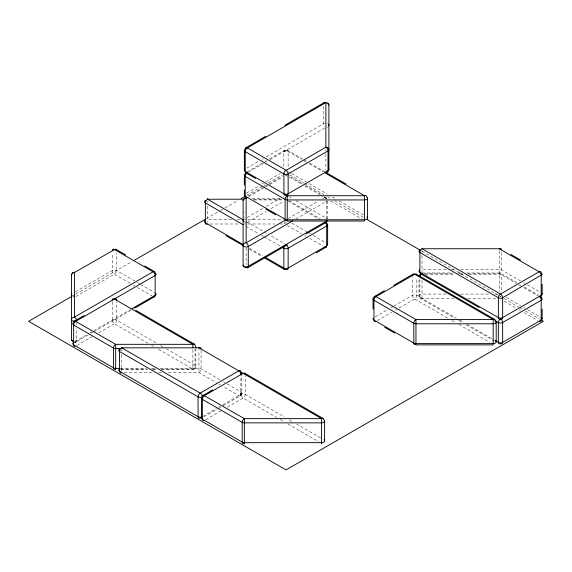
<?xml version="1.0" encoding="UTF-8"?>
<svg xmlns="http://www.w3.org/2000/svg" width="572" height="572" viewBox="0 0 572 572"><rect width="100%" height="100%" fill="white"/><g stroke="black" fill="none" stroke-linecap="round" stroke-linejoin="round"><path stroke-width="0.43" stroke-dasharray="2.86 2.15" d="M241.842 373.323L241.842 393.136L241.42 394.644L240.34 395.788L221.864 406.42M327.642 218.919L327.642 200.779M195.903 348.484L195.838 367.245L195.181 368.575L193.079 369.626M240.619 395.567L240.483 395.688A2.703 1.566 60 0 0 240.826 395.209L240.955 375.797M161.504 369.09L192.878 369.09L193.965 368.175A2.531 1.502 -60.5 0 0 194.373 367.567L195.023 365.422L195.023 349.277M88.295 334.949L74.953 342.342L76.24 341.906L76.691 341.026L76.677 328.228M91.363 333.176L92.893 332.282M93.658 331.839L130.824 310.374M246.646 168.175L258.558 161.297M262.062 159.273L263.463 158.465M266.266 156.85L323.723 123.674A3.032 1.752 0 0 1 324.639 123.309M262.155 163.149L245.86 172.522M265.05 161.476L266.531 160.618M269.498 158.909L284.484 150.257L286 149.85L287.516 150.257L302.817 159.088M248.598 172L263.342 163.485M265.758 162.09L266.96 161.397M269.977 159.652L324.467 128.2M75.504 291.749L112.255 270.535A3.032 1.752 0 0 1 116.545 270.535L134.642 280.981M246.453 193.057L259.123 185.743M262.133 183.998L263.342 183.305M265.758 181.91L280.237 173.552M72.658 295.867L74.975 294.53M75.754 294.087L132.175 261.504M206.385 218.661L220.299 210.632M221.071 210.189L224.16 208.401M224.932 207.951L238.074 200.364M246.575 195.46L265.129 184.749M268.225 182.961L282.132 174.932M248.219 195.96L263.671 187.037M264.421 186.608L268.247 184.398M269.012 183.955L282.318 176.276M75.783 296.546L114.722 274.031A3.396 1.959 -60 0 0 115.43 273.352L116.073 272.394A2.703 1.566 -60 0 0 116.416 271.514L116.545 253.196M248.598 196.768L263.299 188.281M266.066 186.686L267.66 185.764M269.712 184.577L282.611 177.134M247.104 217.446L263.299 208.094M266.416 206.299L280.116 198.384M247.383 222.243L266.066 211.454M271.049 208.573L283.512 201.38M74.853 341.663L87.523 334.348M89.947 332.947L91.742 331.91M94.151 330.523L130.63 309.459M288.174 218.504L318.304 201.108M322.508 198.677L324.61 197.469A3.032 1.752 -60 0 1 326.755 198.706L322.2 196.074M76.998 345.381L92.078 336.672M98.713 332.84L114.4 323.781A3.032 1.752 -60 0 0 116.545 320.07L116.545 301.494M295.924 218.983L326.755 201.18A3.032 1.752 0 0 0 327.127 200.915M202.61 416.509L216.223 408.651M219.233 406.914L220.442 406.213M222.858 404.819L240.955 394.373A3.032 1.752 0 0 1 245.245 394.373L284.484 417.024M375.153 316.895L387.823 309.581M390.833 307.836L393.25 306.449M393.851 306.099L412.555 295.302A3.032 1.752 0 0 1 416.845 295.302L456.356 318.111M203.975 416.745L217.439 408.98M218.175 408.551L221.142 406.842M205.698 419.684L220.778 410.975M227.413 407.142L243.1 398.091A3.032 1.752 -60 0 0 245.245 394.373L245.245 375.797M377.298 320.613L391.777 312.255M395.395 310.16L396.603 309.466M399.013 308.072L414.7 299.013A3.032 1.752 -60 0 0 416.845 295.302L416.845 277.963M454.197 298.291L420.935 298.627A2.531 1.444 -58.6 0 1 420.52 298.512L419.011 296.01L418.997 278.464M75.633 342.17L76.04 342.063A2.531 1.48 61.4 0 1 75.618 342.185L74.303 342.12L75.618 342.185M240.34 395.788L239.84 395.903A3.396 1.959 60 0 1 239.132 395.767L223.859 386.979M161.347 369.648L193.522 369.533M252.023 198.663L280.294 198.663M253.375 199.22L281.524 199.22M254.175 199.943L283.133 199.943M231.653 219.755L207.522 219.755A3.032 1.752 0 0 0 206.642 219.834M237.287 219.755L240.505 219.755M244.523 219.755L246.132 219.755M247.74 219.755L283.133 219.755M209.938 223.988L239.697 223.988M244.523 223.988L246.132 223.988M247.74 223.988L275.089 223.988M279.915 223.988L284.742 223.988M446.153 269.29L422.022 269.29A3.032 1.752 0 0 0 421.142 269.369M450.979 269.29L455.005 269.29M460.632 269.29L499.242 269.29A3.032 1.752 0 0 1 501.387 269.805L520.699 280.952M422.022 272.966L452.702 272.966M457.829 272.966L460.396 272.966M466.523 272.966L499.242 272.966L500.757 273.373L516.845 282.654M424.438 273.523L453.396 273.523M459.023 273.523L462.24 273.523M467.875 273.523L499.242 273.523L516.337 283.39M425.239 274.245L455.005 274.245M460.632 274.245L463.048 274.245M468.675 274.245L499.242 274.245A3.032 1.752 0 0 1 501.387 274.76L501.387 290.862M446.153 294.065L422.022 294.065A3.032 1.752 0 0 0 419.219 295.145A3.032 1.752 0 0 0 419.877 297.054L420.52 298.512L454.719 318.189M460.632 294.065L489.589 294.065M494.415 294.065L498.441 294.065M467.875 298.291L496.832 298.291M120.485 368.368L146.225 368.368M151.487 368.368L155.505 368.368M159.895 368.368L198.942 368.368A3.032 1.752 0 0 1 201.087 368.883L220.399 380.03M120.485 369.09L147.025 369.09M152.66 369.09L155.877 369.09M120.999 369.648L147.497 369.648M152.753 369.648L156.213 369.648M124.138 372.594L153.897 372.594M158.723 372.594L161.94 372.594M168.375 372.594L198.942 372.594L216.388 382.668M75.447 342.185L75.032 342.085M523.816 282.754L525.06 283.476M527.548 284.913L540.011 292.106M303.582 159.531L307.407 161.74M309.702 163.063L325.754 172.336M524.402 287.022L538.459 295.138M283.855 166.509L283.855 151.644A3.032 1.752 60 0 1 286 150.407L301.458 159.331M304.218 160.925L306.363 162.162M309.123 163.756L323.137 171.843M518.833 284.827L521.042 286.107M523.816 287.709L538.488 296.182M288.846 171.865L290.948 173.08M291.648 173.48L306.363 181.975M309.166 183.598L327.384 194.115M332.289 196.947L335.793 198.97M339.296 200.994L364.521 215.551M506.37 297.454L520.699 305.727M523.816 307.522L525.06 308.244M527.548 309.681L540.633 317.231M289.868 174.932L303.775 182.961M304.554 183.412L323.874 194.566M327.742 196.797L330.83 198.584M334.699 200.815L363.299 217.324M422.043 251.244L497.797 294.98M498.569 295.424L500.886 296.761M503.975 298.548L518.668 307.028M519.44 307.471L522.529 309.259M525.625 311.039L539.532 319.076M302.366 183.598L288.281 175.44M305.262 185.271L320.856 194.273M324.624 196.446L327.37 198.684M286 175.175L287.809 176.219M289.353 177.113L302.288 184.577M305.04 186.165L319.634 194.594M330.845 201.065L361.676 218.862M504.225 301.165L516.066 308.001M519.176 309.795L520.42 310.517M524.159 312.677L537.866 320.585M288.746 196.575L292.371 198.663M295.989 200.758L326.755 218.518A3.032 1.752 0 0 1 327.127 218.783M289.146 200.736L320.356 218.747M287.859 201.015L318.654 218.797M291.87 223.151L306.821 231.782M309.316 233.219L310.56 233.934M313.048 235.378L325.511 242.571M459.859 320.134L464.064 322.565M467.295 324.424L494.894 340.361M458.479 320.363L462.283 322.558M466.101 324.767L493.629 340.662M287.237 225.425L301.566 233.698M304.676 235.492L305.92 236.215M309.659 238.374L323.366 246.282M447.633 318.032L414.7 299.013A3.032 1.752 60 0 1 412.555 295.302L412.555 276.726M451.837 320.456L455.341 322.479M458.844 324.503L489.675 342.299M246.761 221.872L263.578 231.581M264.278 231.982L266.38 233.197M271.285 236.029L284.599 243.715M246.017 226.398L258.63 233.676M261.433 235.292L263.535 236.508M264.235 236.915L280.351 246.217M249.521 248.234L262.877 255.941M249.313 249.135L262.312 256.642M137.058 282.375L140.076 284.12M140.676 284.463L154.554 292.478M130.087 283.304L114.4 274.245A3.032 1.752 60 0 1 112.255 270.535L112.255 253.196M133.705 285.392L134.913 286.093M137.323 287.48L151.802 295.846M155.784 342.721L116.545 320.07A3.032 1.752 0 0 0 112.255 320.07L112.255 301.494M160.689 345.552L162.791 346.768M166.295 348.791L195.023 365.379A3.032 1.752 0 0 1 195.681 367.288A3.032 1.752 0 0 1 192.878 368.368M223.516 381.824L224.76 382.546M227.248 383.984L240.955 391.899A3.032 1.752 0 0 1 240.955 394.373A3.032 1.752 60 0 0 243.1 398.091L276.734 417.503M289.389 419.855L292.893 421.879M296.396 423.902L321.621 438.467M148.034 343.2L114.4 323.781A3.032 1.752 60 0 1 112.255 320.07M151.537 345.223L153.639 346.439M158.544 349.27L192.878 369.09M218.876 384.105L220.12 384.82M280.237 419.526L284.441 421.957M287.945 423.981L318.776 441.777M419.877 297.054L419.877 279.715M501.387 252.466L501.387 269.805A3.032 1.752 -60 0 1 499.242 273.523A3.032 1.752 -60 0 1 501.387 274.76M499.242 250.715L499.242 291.584M422.022 250.715L422.022 251.959M422.022 255.67L422.022 272.401M422.022 280.437L422.022 298.291M325.868 149.678L325.868 151.072M325.868 153.861L325.868 170.578M323.723 106.335L323.702 124.117L324.36 125.876A2.531 1.423 59.5 0 0 324.617 126.283M286 150.407A3.032 1.752 -60 0 1 288.145 151.644L288.145 166.509M284.742 221.586L284.742 223.809M246.132 248.041L246.132 264.757M243.987 211.812L243.987 213.056M243.987 216.767L243.987 218.003M207.522 201.18L207.522 202.417M207.522 206.135L207.522 222.308M201.087 350.3L201.087 368.883A3.032 1.752 -60 0 1 198.942 372.594L198.942 349.792M192.878 349.792L192.878 369.641M121.722 349.792L121.722 351.029M121.722 354.747L121.722 371.056M76.677 323.273L76.677 324.51M240.955 391.899A3.032 1.752 -60 0 1 238.81 395.609M120.842 368.439A3.032 1.752 0 0 1 121.722 368.368M76.677 340.612A3.032 1.752 0 0 1 75.125 341.091M73.659 297.161A3.032 2.474 0 0 1 72.973 296.911M73.602 296.482A3.032 1.752 60 0 1 72.959 295.567M326.819 123.252A3.032 1.752 0 0 1 327.427 123.409M327.427 127.034A3.032 2.474 0 0 1 326.741 127.284M283.855 151.644A3.032 1.752 0 0 1 288.145 151.644M326.748 218.761A3.032 1.752 -60 0 0 326.755 218.518L326.755 201.18A3.032 1.752 60 0 0 326.748 200.951M324.61 197.469A3.032 1.752 60 0 1 325.961 198.799M284.062 197.404A3.032 1.752 60 0 1 283.876 196.596M245.259 222.851A3.032 2.474 0 0 1 244.573 222.608M285.378 175.94A3.032 1.752 0 0 1 286.622 175.94M245.202 222.179A3.032 1.752 60 0 1 244.559 221.257M286.315 222.286A3.032 1.752 -60 0 1 285.063 223.774M501.101 295.981A3.032 1.752 -60 0 1 500.7 296.789M241.842 393.136L241.677 394.065L241.842 393.136"/><path stroke-width="0.86" d="M201.458 417.903L201.458 398.091M244.358 194.988L244.358 189.961M244.358 150.407L244.358 170.22M327.642 224.71L327.642 244.523M324.61 421.028L324.603 441.019M367.51 198.112L367.503 218.104M496.21 321.95L496.203 341.942M373.945 297.776L373.974 297.426A3.396 1.959 60 0 1 374.202 296.739L384.348 290.748M73.652 322.372L73.674 322.193A3.396 1.959 60 0 1 73.902 321.507L84.048 315.515M212.748 389.818L202.602 395.81A3.396 1.959 60 0 0 202.374 396.496L202.352 396.675A3.032 1.752 60 0 0 200.2 393.136L121.722 347.826A3.032 1.752 -60 0 0 119.577 351.544L119.577 371.4L120.22 372.815A2.531 1.444 -58.6 0 0 120.635 372.937L121.464 372.729M243.987 199.428A3.032 1.752 0 0 0 243.1 200.665L243.1 265.065A3.032 2.474 0 0 0 246.132 267.546L247.218 267.882A2.531 1.48 61.4 0 0 247.64 267.76L248.298 266.638L248.277 246.489A3.032 1.752 60 0 0 246.132 242.771L246.132 198.191L247.383 197.469M316.345 252.803L326.283 247.083A2.703 1.566 60 0 0 326.626 246.596L326.726 225.561A3.396 1.959 60 0 0 326.498 224.61L325.983 223.573A2.703 1.566 60 0 0 325.397 222.837L325.161 222.622M247.64 267.76L287.13 244.902M245.874 147.776L265.744 136.308M284.863 125.268L324.353 102.474M71.886 296.317L28.6 321.307L286 469.912L543.4 321.307L541.083 319.97M134.499 260.167L204.84 219.555M241.169 198.584L245.03 196.353M114.514 298.949L155.155 275.482A3.032 1.752 0 0 0 155.155 273.008A3.032 1.752 -60 0 0 153.01 271.772L114.4 249.478A3.032 1.752 60 0 0 112.291 250.286M132.032 308.651L155.155 295.302A3.032 1.752 0 0 0 155.748 293.314M285.371 220.12L246.132 242.771A3.032 2.474 0 0 0 243.1 245.252A3.032 1.752 0 0 0 244.973 246.868A3.032 1.752 0 0 0 248.277 246.489L292.421 221.007M134.649 308.165L154.526 296.689M327.348 220.506A3.032 1.752 0 0 1 326.755 220.999L248.277 266.302A3.032 1.752 0 0 1 244.973 266.681A3.032 1.752 0 0 1 243.1 265.065M306.249 233.862L326.126 222.386M393.75 285.314L413.184 274.095M246.017 172.444L245.502 172.901A3.396 1.959 60 0 0 245.274 173.581M74.26 321.135L74.417 321.056A2.703 1.566 60 0 1 75.004 320.999L115.658 344.323L192.878 344.323A3.032 1.752 -60 0 1 195.023 345.56A3.032 1.752 0 0 1 195.681 347.469M374.56 296.368L374.717 296.289A2.703 1.566 60 0 1 375.303 296.232L415.958 319.555L493.178 319.555A3.032 1.752 -60 0 1 495.323 320.792A3.032 1.752 0 0 1 495.981 322.701A3.032 1.752 0 0 1 493.178 323.781L415.958 323.781A3.032 1.752 0 0 1 413.813 323.273L373.945 300.257A3.032 1.752 0 0 1 373.759 297.89M202.96 395.438L203.117 395.359A2.703 1.566 60 0 1 203.703 395.309L244.358 418.625L321.578 418.625A3.032 1.752 -60 0 1 323.723 419.869A3.032 1.752 0 0 1 324.381 421.771A3.032 1.752 0 0 1 321.578 422.858L244.358 422.858A3.032 1.752 0 0 1 242.213 422.343L202.345 399.327A3.032 1.752 0 0 1 202.159 396.968M421.764 273.659L420.935 273.859A2.531 1.444 -58.6 0 1 420.52 273.745L419.877 272.329L419.877 252.466A3.032 1.752 0 0 1 420.155 249.85M326.14 247.175L325.64 247.297A3.396 1.959 60 0 1 325.103 247.218M207.021 224.224L206.435 224.324A2.531 1.444 -58.6 0 1 206.02 224.21L205.377 222.751L205.377 202.931A3.032 1.752 0 0 1 205.655 200.314M243.214 224.775L205.377 202.931A3.032 1.752 -60 0 1 207.522 199.22L243.722 199.22M121.722 347.826L198.942 347.826A3.032 1.752 -60 0 1 201.065 348.713M119.677 348.548L115.658 348.548A3.032 1.752 0 0 1 113.513 348.041L73.645 325.025A3.032 1.752 0 0 1 73.459 322.658M118.876 368.368L115.658 368.368A3.032 1.752 0 0 1 113.513 367.853L73.645 344.837A3.032 1.752 0 0 1 73.009 342.9M125.704 254.983L115.773 249.228A2.703 1.566 -60 0 0 115.186 249.177L74.532 272.494A3.032 2.474 0 0 0 71.5 274.975L71.5 339.368A3.032 2.474 0 0 0 72.973 341.491M420.52 273.745L479.1 307.5M510.867 254.44L520.577 260.046M326.519 172.773L346.096 184.077M325.239 173.059L364.478 195.717A3.032 1.752 -60 0 1 366.623 196.954A3.032 1.752 0 0 1 367.281 198.863A3.032 1.752 0 0 1 364.478 199.943L287.258 199.943A3.032 1.752 0 0 1 285.113 199.428L245.245 176.412A3.032 1.752 0 0 1 245.059 174.052M367.16 219.555L419.726 249.907M285.385 194.637L287.258 195.717L364.478 195.717L364.478 221.028L287.258 221.035L287.258 195.717A3.032 1.752 -60 0 0 285.113 199.428L285.113 219.248A3.032 1.752 -60 0 0 287.258 220.485M245.874 172.851L255.67 178.5M416.216 274.095L494.694 319.405M494.851 320.52L498.355 322.544A3.032 1.752 0 0 0 502.645 322.544L541.255 300.257A3.032 1.752 0 0 0 541.441 297.89M495.552 340.74L498.355 342.363A3.032 1.752 -60 0 0 500.5 343.6A3.032 1.752 60 0 0 502.645 342.363L541.255 320.07A3.032 1.752 0 0 0 541.763 317.982M265.93 209.195L275.64 214.8M207.522 199.22L243.257 219.848M282.454 247.433L283.855 248.241A3.032 1.752 0 0 0 288.145 248.241L326.755 225.947A3.032 1.752 0 0 0 326.941 223.588M243.214 244.594L205.377 222.751A3.032 1.752 0 0 1 205.041 220.499M264.936 257.135L283.855 268.053A3.032 1.752 -60 0 0 286 269.298A3.032 1.752 60 0 0 288.145 268.053L326.755 245.767A3.032 1.752 0 0 0 327.263 243.679M225.911 235.628L243.229 245.624M264.6 257.965L284.484 269.448M384.684 327.298L394.63 333.04M144.737 265.973L154.526 271.621M135.807 310.346L194.394 344.172M244.616 373.173L323.094 418.475M198.942 347.826L238.81 370.842A3.032 1.752 -60 0 1 240.955 372.079M115.93 249.306L116.288 249.678A3.396 1.959 -60 0 1 116.481 250.186M539.661 296.925L539.896 297.14A2.703 1.566 60 0 1 540.483 297.876L540.998 298.913A3.396 1.959 60 0 1 541.226 299.871L541.126 320.899A2.703 1.566 60 0 1 540.783 321.385L540.14 321.6A3.396 1.959 60 0 1 539.603 321.521M240.948 374.374L240.926 374.174A3.396 1.959 60 0 0 240.698 373.223L240.183 372.179A2.703 1.566 60 0 0 239.596 371.45L238.81 370.842L200.2 393.136A3.032 1.752 -60 0 0 198.055 396.846L198.055 416.666A3.032 1.752 -60 0 0 200.2 417.903A3.032 1.752 60 0 0 201.644 418.089M542.142 284.227L542.142 294.065M542.142 308.994L542.142 318.833M499.242 248.205L499.242 248.756L539.11 271.772A3.032 1.752 -60 0 1 541.255 273.008A3.032 1.752 0 0 1 541.255 275.482L541.126 296.132A2.703 1.566 60 0 1 540.783 296.618L540.14 296.832A3.396 1.959 60 0 1 539.603 296.754M422.022 248.205L422.022 248.756A3.032 1.752 -60 0 0 419.877 252.466L498.355 297.776A3.032 1.752 0 0 0 502.645 297.776L541.226 275.096A3.396 1.959 60 0 0 540.998 274.145L540.483 273.109A2.703 1.566 60 0 0 539.896 272.372L539.11 271.772L500.5 294.058A3.032 1.752 -60 0 0 498.355 297.776L498.355 317.589A3.032 1.752 -60 0 0 500.343 318.919M373.058 299.013L373.058 308.973M327.413 103.589A3.032 1.752 0 0 1 328.9 105.098L328.9 169.498A3.032 1.752 0 0 1 328.013 170.735A3.032 1.752 60 0 1 326.34 172.186M321.578 443.943L321.578 418.625L243.1 373.323A3.032 1.752 60 0 0 240.962 374.338M244.358 175.175L244.358 185.135M244.358 443.943L244.358 418.625A3.032 1.752 -60 0 0 242.213 422.343L242.213 442.156A3.032 1.752 -60 0 0 243.879 443.607M207.522 198.67L207.522 199.299M198.942 347.275L198.942 348.105M192.878 347.469L192.878 344.323L114.4 299.013A3.032 1.752 60 0 0 112.262 300.035M121.722 347.275L121.722 347.912M115.658 369.641L115.658 344.323A3.032 1.752 -60 0 0 113.513 348.041L113.513 367.853A3.032 1.752 -60 0 0 115.337 369.247M245.209 374.131A3.032 1.752 -60 0 0 243.1 373.323L204.49 395.609A3.032 1.752 -60 0 0 202.345 399.327L202.345 419.14A3.032 1.752 -60 0 0 203.868 420.634M324.017 439.875A3.032 1.752 0 0 1 324.288 441.706A3.032 1.752 0 0 1 321.578 442.671L244.358 442.671A3.032 1.752 0 0 1 242.213 442.156L202.345 419.14A3.032 1.752 0 0 1 201.709 417.21M201.63 416.967A3.032 1.752 0 0 1 198.055 416.666L119.577 371.357A3.032 1.752 0 0 1 119.241 369.112M202.238 396.911A3.032 1.752 0 0 1 198.055 396.846L119.577 351.544A3.032 1.752 0 0 1 119.855 348.927M241.141 372.2A3.032 1.752 0 0 1 241.842 373.323M116.538 300.035A3.032 1.752 -60 0 0 114.4 299.013L75.79 321.307A3.032 1.752 -60 0 0 73.645 325.025L73.645 344.837A3.032 1.752 -60 0 0 75.168 346.325M76.598 320.063A3.032 1.752 60 0 0 74.532 317.081L74.532 272.494A3.032 1.752 60 0 0 72.444 273.216M72.973 340.869A3.032 1.752 0 0 1 71.5 339.368M71.793 295.846A3.032 2.474 0 0 1 71.5 294.787A3.032 1.752 0 0 1 71.793 294.037M75.776 321.149A3.032 1.752 0 0 1 75.568 321.199M74.667 321.307A3.032 1.752 0 0 1 71.5 319.555A3.032 2.474 0 0 1 74.532 317.081L153.01 271.772A3.032 1.752 60 0 1 155.155 275.482L155.155 295.302A3.032 1.752 60 0 1 153.489 296.754M71.5 274.975A3.032 1.752 0 0 1 72.387 273.738M244.652 169.469A3.032 1.752 0 0 0 245.245 171.457A3.032 1.752 -60 0 0 246.768 172.951M245.145 149.228A3.032 1.752 0 0 0 245.245 151.644L245.245 171.457L283.855 193.751A3.032 1.752 0 0 0 288.145 193.751L328.013 170.735L328.013 150.922A3.032 1.752 60 0 0 325.868 147.204L325.868 102.624A3.032 1.752 60 0 0 323.802 103.225M245.252 148.949A3.032 1.752 60 0 1 247.39 147.926L325.868 102.624A3.032 2.474 0 0 1 328.9 105.098M328.607 125.976A3.032 2.474 0 0 0 328.9 124.91A3.032 1.752 0 0 0 328.607 124.167M328.9 169.498A3.032 2.474 0 0 1 326.305 171.943M366.917 216.96A3.032 1.752 0 0 1 367.188 218.79A3.032 1.752 0 0 1 364.478 219.755L287.258 219.755A3.032 1.752 0 0 1 285.113 219.248L245.245 196.225A3.032 1.752 0 0 1 244.609 194.294M247.083 197.619A3.032 1.752 -60 0 1 245.245 196.225L245.245 176.412A3.032 1.752 -60 0 1 246.997 172.966M243.1 200.665A3.032 2.474 0 0 1 246.132 198.191A3.032 1.752 60 0 0 244.044 198.913M243.393 221.543A3.032 2.474 0 0 1 243.1 220.485A3.032 1.752 0 0 1 243.393 219.734M326.755 220.999A3.032 1.752 60 0 1 325.089 222.451M286.193 244.644A3.032 1.752 60 0 1 288.145 248.241L288.145 268.053A3.032 1.752 0 0 1 283.855 268.053L283.855 248.241A3.032 1.752 -60 0 1 284.827 245.61M326.276 222.186A3.032 1.752 -60 0 1 326.755 223.473M540.283 296.267A3.032 1.752 -60 0 1 541.255 297.776M419.962 276.505A3.032 1.752 -60 0 1 421.829 273.645M419.169 276.598A3.032 1.752 0 0 1 420.155 274.617M416.759 274.853A3.032 1.752 -60 0 0 414.7 274.245A3.032 1.752 60 0 0 412.641 274.853M495.617 340.805A3.032 1.752 0 0 1 495.888 342.635A3.032 1.752 0 0 1 493.178 343.6L415.958 343.6A3.032 1.752 0 0 1 413.813 343.086L373.945 320.07A3.032 1.752 0 0 1 373.309 318.132M415.479 344.537A3.032 1.752 -60 0 1 413.813 343.086L413.813 323.273A3.032 1.752 -60 0 1 415.958 319.555L415.958 344.873L493.178 344.88L493.178 319.555L414.7 274.245L376.09 296.539A3.032 1.752 -60 0 0 373.945 300.257L373.945 320.07A3.032 1.752 -60 0 0 375.468 321.557M500.6 318.89A3.032 1.752 60 0 0 502.645 317.589L541.255 295.302A3.032 1.752 0 0 0 541.891 293.365M501.337 249.471A3.032 1.752 -60 0 0 499.242 248.756L422.022 248.756L500.5 294.058A3.032 1.752 60 0 1 502.645 297.776L502.645 317.589A3.032 1.752 0 0 1 498.355 317.589L419.877 272.286A3.032 1.752 0 0 1 419.541 270.034M283.862 173.752L283.984 194.587A2.703 1.566 -60 0 0 284.327 195.066L284.97 195.281A3.396 1.959 -60 0 0 285.678 195.145L286 194.988A3.032 1.752 60 0 0 288.145 193.751L288.145 173.938A3.032 1.752 60 0 0 286 170.22L247.39 147.926A3.032 1.752 -60 0 0 245.245 151.644L283.855 173.938A3.032 1.752 0 0 0 288.145 173.938L328.013 150.922A3.032 1.752 0 0 0 328.9 149.678A3.032 2.474 0 0 0 325.868 147.204L285.213 170.828A2.703 1.566 -60 0 0 284.627 171.557L284.112 172.594A3.396 1.959 -60 0 0 283.884 173.552L283.862 173.752M502.645 342.363L502.645 322.544A3.032 1.752 60 0 0 500.5 318.833A3.032 1.752 -60 0 0 498.355 322.544L498.355 342.363A3.032 1.752 0 0 0 502.645 342.363"/></g></svg>
